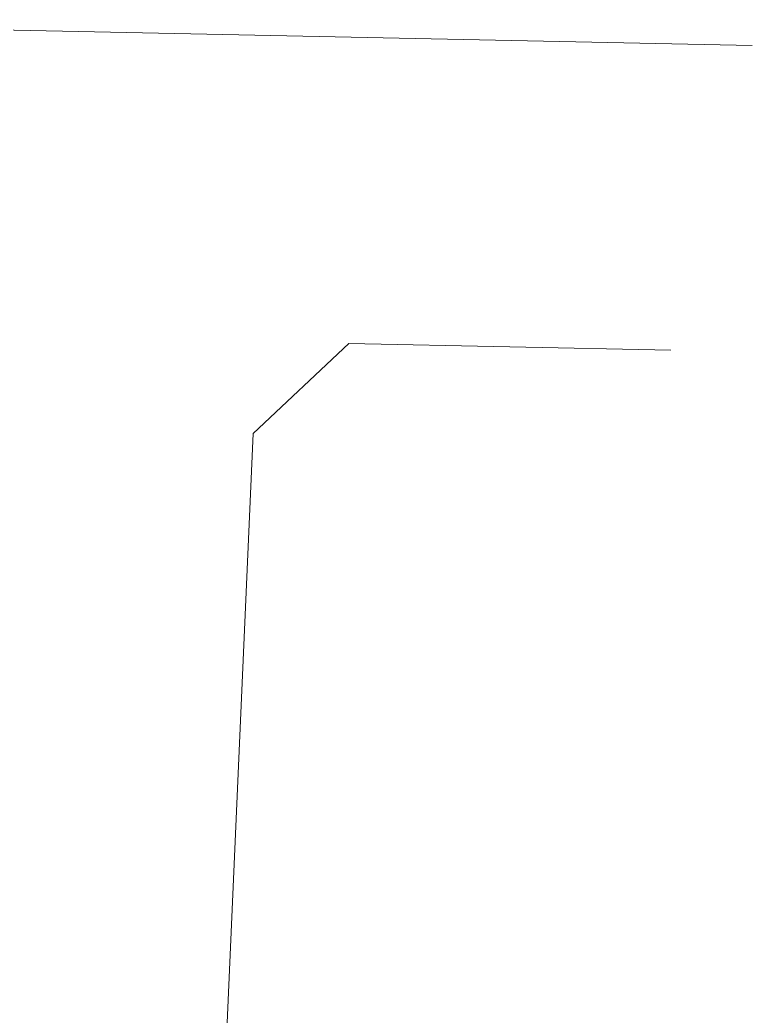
# Model space of a CAD drawing. Header units: centimetres. Extents: x 63871 to 181827, y -95930 to 42199.
# Drawn here: x 157880 to 160269, y 36512 to 39762 of the extents above; entities that cross this region are included whole.
import ezdxf

# ---------------------------------------------------------------- set-up
doc = ezdxf.new("R2010")
doc.units = ezdxf.units.CM
doc.layers.add('03_PARSEL_ALN_YENI', color=40, linetype='Continuous', lineweight=0)
doc.layers.add('OLUK', color=222, linetype='Continuous', lineweight=15)

# ---------------------------------------------------------------- blocks, each defined once
blk = doc.blocks.new('yerleşim planı')
at = {"layer": '03_PARSEL_ALN_YENI', "lineweight": 0}
for p, q in [((3840.1, 23496.1), (-162.2, 23579.9)), ((2524.8, 22523.9), (3574.7, 22501.8)), ((1990.8, 17210.9), (2211.8, 22229.9))]:
    blk.add_line(p, q, dxfattribs=at)
at = {"layer": '03_PARSEL_ALN_YENI'}
for p, q in [((2211.8, 22229.9), (2524.8, 22523.9)), ((2524.8, 22523.9), (3574.7, 22501.8)), ((1990.8, 17210.9), (2211.8, 22229.9))]:
    blk.add_line(p, q, dxfattribs=at)

msp = doc.modelspace()

# ---------------------------------------------------------------- block references
at = {"layer": 'OLUK'}
msp.add_blockref('yerleşim planı', (156428.8, 16182.6), dxfattribs=at)

doc.saveas('drawing.dxf')
